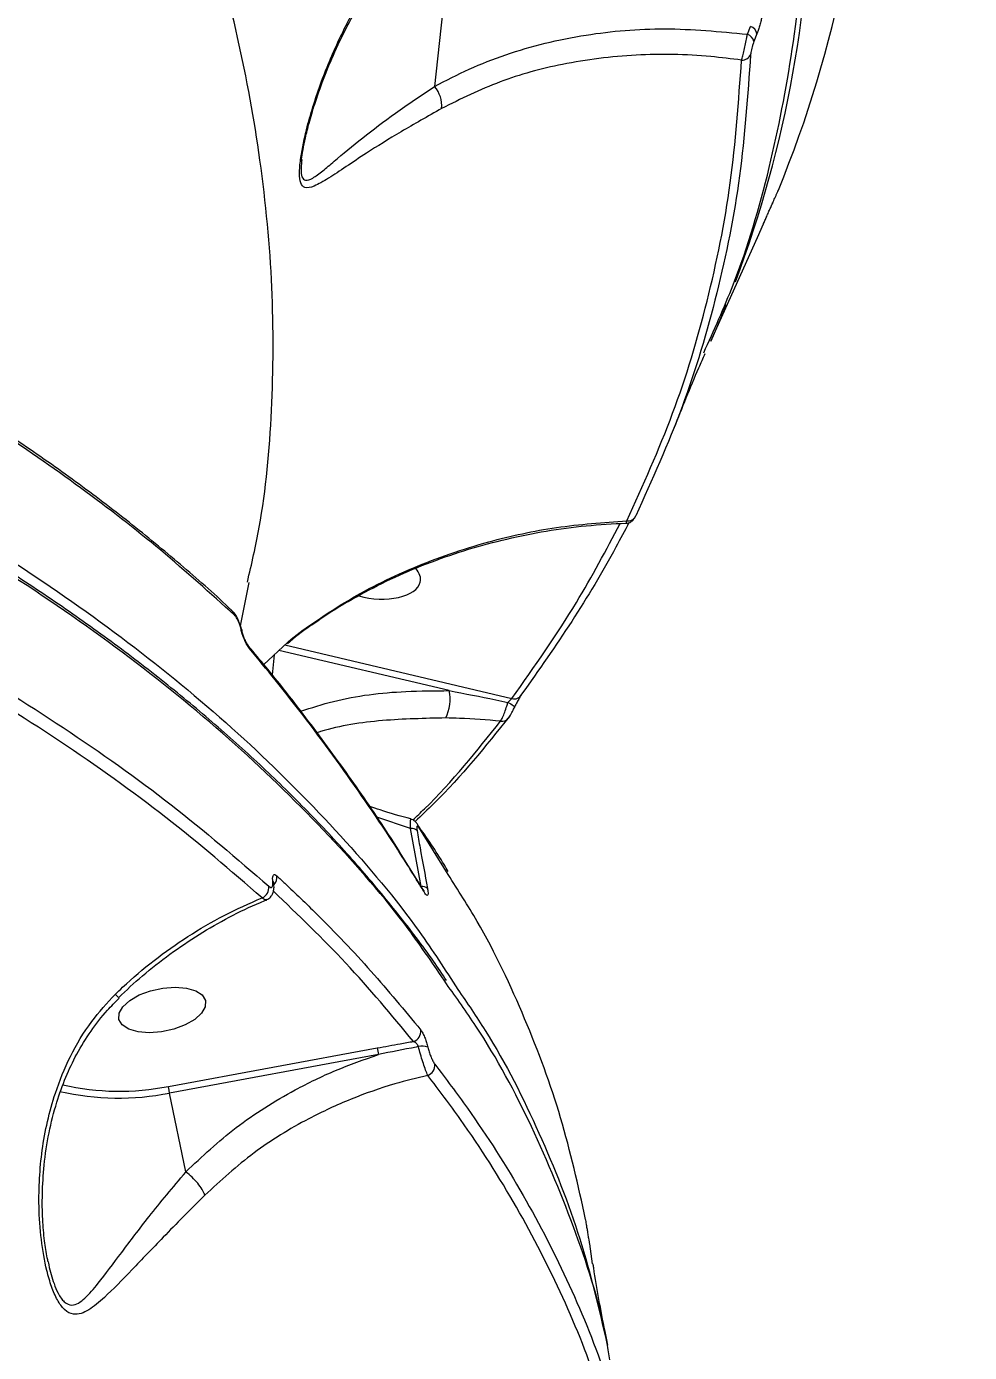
# Model space of a CAD drawing. Header units: millimetres. Extents: x -6523 to 7556, y -5559 to 6101.
# Drawn here: x -1409.2 to -1313.5, y 1012.9 to 1147.5 of the extents above; entities that cross this region are included whole.
import ezdxf

# ---------------------------------------------------------------- set-up
doc = ezdxf.new("R2010")
doc.units = ezdxf.units.MM
for name, color, linetype in [('DIKOM_ОБЪЕКТ', 7, 'Continuous'), ('DIKOM_РАЗМЕР_ЗОНА', 7, 'Continuous'), ('DIKOM_РАЗМЕР_ОБЪЕКТА', 7, 'Continuous')]:
    doc.layers.add(name, color=color, linetype=linetype)
doc.styles.add('style1', font='arial.ttf', dxfattribs={"width": 0.8})
doc.dimstyles.new('1-50', dxfattribs={"dimtxt": 300, "dimasz": 200, "dimexe": 100, "dimexo": 0, "dimgap": 100, "dimtad": 1, "dimtxsty": 'style1', "dimcen": 200, "dimclrd": 7, "dimclre": 7, "dimclrt": 7, "dimadec": 1, "dimazin": 2, "dimtfac": 1, "dimtmove": 0, "dimatfit": 2, "dimfxl": 0, "dimlwd": 25, "dimlwe": 18, "dimarcsym": 0})

# ---------------------------------------------------------------- blocks, each defined once
blk = doc.blocks.new('*D10')
at = {"layer": 'Defpoints', "color": 0, "transparency": 16777216}
for p in [(-1823.23, 4314.24), (3842.01, -3170.82), (6537.88, -3170.82)]:
    blk.add_point(p, dxfattribs=at)
at = {"layer": 'DIKOM_РАЗМЕР_ОБЪЕКТА', "color": 7, "lineweight": 18, "transparency": 16777216}
for p, q in [((-1823.23, 4314.24), (6637.88, 4314.24)), ((3842.01, -3170.82), (6637.88, -3170.82))]:
    blk.add_line(p, q, dxfattribs=at)
at = {"layer": 'DIKOM_РАЗМЕР_ОБЪЕКТА', "color": 7, "lineweight": 25, "transparency": 16777216}
blk.add_line((6537.88, 3914.24), (6537.88, -2770.82), dxfattribs=at)
at = {"layer": 'DIKOM_РАЗМЕР_ОБЪЕКТА', "color": 7, "transparency": 16777216}
for points in [[(6471.22, 3914.24), (6604.55, 3914.24), (6537.88, 4314.24)], [(6471.22, -2770.82), (6604.55, -2770.82), (6537.88, -3170.82)]]:
    blk.add_solid(points, dxfattribs=at)
at = {"layer": 'DIKOM_РАЗМЕР_ОБЪЕКТА', "color": 7, "transparency": 16777216, "insert": (6304.71, 207.11), "char_height": 300, "attachment_point": 5, "rotation": 90, "style": 'style1'}
blk.add_mtext('7500', dxfattribs=at)
blk = doc.blocks.new('*D13')
at = {"layer": 'Defpoints', "color": 0, "transparency": 16777216}
for p in [(-2358.18, 6101.03), (4341.71, -4605.15), (7455.88, -4605.15)]:
    blk.add_point(p, dxfattribs=at)
at = {"layer": 'DIKOM_РАЗМЕР_ЗОНА', "color": 7, "lineweight": 18, "transparency": 16777216}
for p, q in [((-2358.18, 6101.03), (7555.88, 6101.03)), ((4341.71, -4605.15), (7555.88, -4605.15))]:
    blk.add_line(p, q, dxfattribs=at)
at = {"layer": 'DIKOM_РАЗМЕР_ЗОНА', "color": 7, "lineweight": 25, "transparency": 16777216}
blk.add_line((7455.88, 5701.03), (7455.88, -4205.15), dxfattribs=at)
at = {"layer": 'DIKOM_РАЗМЕР_ЗОНА', "color": 7, "transparency": 16777216}
for points in [[(7389.22, 5701.03), (7522.55, 5701.03), (7455.88, 6101.03)], [(7389.22, -4205.15), (7522.55, -4205.15), (7455.88, -4605.15)]]:
    blk.add_solid(points, dxfattribs=at)
at = {"layer": 'DIKOM_РАЗМЕР_ЗОНА', "color": 7, "transparency": 16777216, "insert": (7222.71, 375.61), "char_height": 300, "attachment_point": 5, "rotation": 90, "style": 'style1'}
blk.add_mtext('10700', dxfattribs=at)

msp = doc.modelspace()

# ---------------------------------------------------------------- linework, layer by layer
at = {"layer": 'DIKOM_ОБЪЕКТ', "color": 7, "linetype": 'Continuous', "lineweight": 15}
for p, q in [((-1366.336, 1154.73), (-1367.762, 1141.434)), ((-1336.01, 1146.731), (-1335.693, 1147.519)), ((-1335.03, 1146.768), (-1335.346, 1145.982)), ((-1381.257, 1134.008), (-1381.277, 1133.769)), ((-1333.473, 1129.526), (-1333.436, 1129.607)), ((-1333.47, 1129.531), (-1333.434, 1129.612)), ((-1334.982, 1126.112), (-1334.377, 1127.477)), ((-1339.731, 1115.574), (-1334.982, 1126.112)), ((-1387.474, 1086.696), (-1386.6, 1091.09)), ((-1387.345, 1086.228), (-1387.343, 1086.219)), ((-1385.098, 1082.758), (-1382.703, 1084.982)), ((-1384.052, 1083.729), (-1384.268, 1081.717)), ((-1366.274, 1080.11), (-1383.567, 1084.18)), ((-1382.959, 1084.744), (-1359.911, 1079.321)), ((-1370.204, 1066.122), (-1373.649, 1067.274)), ((-1369.144, 1060.243), (-1370.204, 1066.122)), ((-1366.386, 1061.433), (-1369.38, 1066.257)), ((-1384.099, 1060.571), (-1384.102, 1060.595)), ((-1368.908, 1059.863), (-1369.232, 1060.383)), ((-1394.788, 1039.94), (-1373.586, 1043.845)), ((-1373.47, 1043.176), (-1394.676, 1039.27)), ((-1393.032, 1031.271), (-1394.676, 1039.27)), ((-1351.728, 1021.918), (-1352.012, 1023.952))]:
    msp.add_line(p, q, dxfattribs=at)
at = {"layer": 'DIKOM_ОБЪЕКТ', "color": 7, "linetype": 'Continuous', "lineweight": 15, "flags": 128}
for points in [[(-1338.15, 1119.257), (-1339.036, 1117.148), (-1339.731, 1115.574)], [(-1387.423, 1086.344), (-1387.355, 1086.259), (-1387.345, 1086.228)], [(-1360.327, 1078.923), (-1360.163, 1078.839), (-1360.013, 1078.756), (-1359.882, 1078.676), (-1359.776, 1078.602), (-1359.698, 1078.538), (-1359.651, 1078.486), (-1359.636, 1078.447), (-1359.654, 1078.422)], [(-1384.102, 1060.595), (-1384.128, 1060.681), (-1384.198, 1060.789)], [(-1368.797, 1059.627), (-1368.831, 1059.758), (-1368.888, 1059.873)], [(-1394.105, 1050.019), (-1392.967, 1049.925), (-1392.028, 1049.651), (-1391.364, 1049.219), (-1391.029, 1048.664), (-1391.051, 1048.031), (-1391.426, 1047.371), (-1392.126, 1046.738), (-1393.092, 1046.183), (-1394.248, 1045.751), (-1395.498, 1045.477), (-1396.743, 1045.383), (-1397.881, 1045.477), (-1398.82, 1045.751), (-1399.484, 1046.183), (-1399.819, 1046.738), (-1399.797, 1047.371), (-1399.422, 1048.031), (-1398.722, 1048.664), (-1397.756, 1049.219), (-1396.6, 1049.651), (-1395.35, 1049.925), (-1394.105, 1050.019)]]:
    msp.add_lwpolyline(points, dxfattribs=at)
at = {"layer": 'DIKOM_ОБЪЕКТ', "color": 7, "linetype": 'Continuous', "lineweight": 15}
for centre, radius, start, end in [((-1443.46, 1176.489), 119.619, 337.6087, 359.94416), ((-1449.974, 1164.084), 120.488, 339.35155, 0.27196), ((-1336.297, 1145.808), 0.967, 10.39006, 72.72793), ((-1335.983, 1146.595), 0.969, 10.31876, 72.56045), ((-1336.563, 1145.086), 0.977, 268.06327, 335.27875), ((-1370.079, 1139.467), 3.039, 354.93291, 40.33063), ((-1348.124, 1098.195), 0.852, 261.6228, 336.19453), ((-1388.796, 1087.651), 0.726, 8.79205, 46.4738), ((-1387.176, 1084.344), 0.604, 5.70278, 39.42154), ((-1370.777, 1079.268), 4.581, 335.06856, 10.59017), ((-1359.646, 1080.064), 0.789, 250.34286, 335.55734), ((-1360.909, 1077.82), 0.813, 259.04471, 320.343), ((-1370.114, 1065.282), 0.845, 47.73438, 96.13469), ((-1370.121, 1066.14), 0.75, 8.92678, 34.81949), ((-1384.846, 1061.159), 1.064, 315.69664, 8.57395), ((-1385.72, 1060.109), 1.121, 293.07062, 7.52176), ((-1369.039, 1059.417), 0.832, 48.47421, 97.26041), ((-1370.233, 1045.532), 1.07, 286.76441, 7.16734), ((-1363.895, 1045.179), 9.783, 187.83357, 191.81475), ((-1368.996, 1042.776), 1.266, 64.34556, 108.66909), ((-1368.798, 1042.064), 1.062, 289.00135, 7.18946), ((-1399.855, 1064.687), 25.94, 256.72973, 281.51774), ((-1399.799, 1065.427), 25.975, 257.27951, 281.12358)]:
    msp.add_arc(centre, radius, start, end, dxfattribs=at)
for start_param, end_param in [(3.074287, 3.663027), (1.2659612, 3.074287)]:
    msp.add_ellipse((-1373.836, 1091.785), major_axis=(-4.641, 0.514), ratio=0.5005118, start_param=start_param, end_param=end_param, dxfattribs=at)
for points, knots in [([(-1386.774, 1091.126), (-1386.347, 1092.969), (-1385.044, 1098.585), (-1384.158, 1108.565), (-1384.077, 1120.991), (-1385.276, 1133.65), (-1387.588, 1146.378), (-1390.935, 1159.112), (-1395.387, 1172.201), (-1400.975, 1185.611), (-1407.706, 1199.299), (-1415.382, 1212.878), (-1423.928, 1226.3), (-1433.26, 1239.519), (-1443.57, 1252.829), (-1454.882, 1266.183), (-1467.11, 1279.555), (-1475.963, 1288.333), (-1480.388, 1292.72)], [0, 0, 0, 0, 0.0325425, 0.0991723, 0.1667592, 0.2343464, 0.2978253, 0.361354, 0.4248337, 0.4901631, 0.5555455, 0.6208759, 0.6832067, 0.745583, 0.8079145, 0.8719268, 0.9359873, 1, 1, 1, 1]), ([(-1367.052, 1139.199), (-1368.462, 1138.399), (-1371.282, 1136.797), (-1374.4, 1134.868), (-1376.785, 1133.268), (-1378.572, 1132.07), (-1379.971, 1131.281), (-1380.905, 1131.039), (-1381.385, 1131.518), (-1381.519, 1132.557), (-1381.404, 1133.956), (-1381.139, 1135.493), (-1380.557, 1138.042), (-1379.425, 1141.689), (-1377.556, 1146.167), (-1375.322, 1150.391), (-1372.738, 1154.305), (-1369.688, 1157.948), (-1366.163, 1161.249), (-1363.424, 1162.897), (-1362.056, 1163.721)], [0, 0, 0, 0, 0.08317112, 0.16645058, 0.22354718, 0.28075489, 0.33762424, 0.3840089, 0.41579924, 0.44285406, 0.46984009, 0.49424852, 0.51872669, 0.58942952, 0.66039925, 0.72708247, 0.79394587, 0.86051572, 0.93033194, 1, 1, 1, 1]), ([(-1381.291, 1133.77), (-1381.284, 1133.862), (-1381.258, 1134.215), (-1381.129, 1135.046), (-1380.878, 1136.282), (-1380.483, 1137.844), (-1379.89, 1139.839), (-1379.041, 1142.26), (-1377.885, 1145.04), (-1376.425, 1148.023), (-1374.717, 1150.989), (-1372.757, 1153.871), (-1370.735, 1156.369), (-1368.59, 1158.625), (-1366.377, 1160.51), (-1364.179, 1162.069), (-1362.708, 1162.85), (-1362.071, 1163.189)], [0, 0, 0, 0, 0.0111805, 0.0430567, 0.0801219, 0.1244946, 0.1794115, 0.2530364, 0.334169, 0.4231501, 0.5210591, 0.609909, 0.7038702, 0.7801955, 0.8614977, 0.939987, 1, 1, 1, 1]), ([(-1340.44, 1114.402), (-1339.403, 1116.686), (-1336.661, 1122.727), (-1333.63, 1133.015), (-1331.292, 1145.179), (-1330.222, 1154.822), (-1330.309, 1160.554), (-1330.33, 1161.98)], [0, 0, 0, 0, 0.1569806, 0.4150558, 0.6658485, 0.9168337, 1, 1, 1, 1]), ([(-1334.53, 1148.773), (-1334.536, 1148.672), (-1334.549, 1148.469), (-1334.634, 1148.031), (-1334.756, 1147.561), (-1334.894, 1147.12), (-1334.987, 1146.88), (-1335.03, 1146.768)], [0, 0, 0, 0, 0.2131402, 0.4264765, 0.6305841, 0.8289128, 1, 1, 1, 1]), ([(-1367.762, 1141.434), (-1366.606, 1142.042), (-1364.294, 1143.259), (-1360.527, 1144.712), (-1356.56, 1145.876), (-1351.225, 1146.933), (-1344.374, 1147.539), (-1338.821, 1147.002), (-1336.01, 1146.731)], [0, 0, 0, 0, 0.126405, 0.2528108, 0.3829772, 0.5131439, 0.7535718, 1, 1, 1, 1]), ([(-1336.596, 1144.11), (-1336.558, 1144.247), (-1336.483, 1144.523), (-1336.342, 1145.119), (-1336.201, 1145.765), (-1336.087, 1146.322), (-1336.031, 1146.621), (-1336.01, 1146.731)], [0, 0, 0, 0, 0.21934355, 0.43881005, 0.65603114, 0.87329895, 1, 1, 1, 1]), ([(-1335.346, 1145.982), (-1335.375, 1145.907), (-1335.435, 1145.748), (-1335.525, 1145.461), (-1335.603, 1145.159), (-1335.659, 1144.876), (-1335.67, 1144.744), (-1335.675, 1144.677)], [0, 0, 0, 0, 0.1798208, 0.3800888, 0.5812069, 0.7907089, 1, 1, 1, 1]), ([(-1366.546, 1050.674), (-1366.986, 1051.333), (-1368.521, 1053.628), (-1371.458, 1057.46), (-1375.347, 1062.164), (-1379.542, 1066.756), (-1384.019, 1071.244), (-1388.787, 1075.628), (-1393.844, 1079.908), (-1399.193, 1084.086), (-1404.837, 1088.162), (-1410.77, 1092.134), (-1416.97, 1095.986), (-1423.414, 1099.702), (-1430.084, 1103.272), (-1436.979, 1106.696), (-1444.101, 1109.976), (-1451.45, 1113.114), (-1459.03, 1116.11), (-1466.841, 1118.965), (-1474.887, 1121.681), (-1483.168, 1124.258), (-1491.69, 1126.696), (-1500.45, 1128.995), (-1509.423, 1131.148), (-1518.572, 1133.146), (-1527.866, 1134.981), (-1537.297, 1136.653), (-1546.869, 1138.162), (-1556.584, 1139.51), (-1566.446, 1140.698), (-1576.458, 1141.726), (-1586.622, 1142.594), (-1596.94, 1143.302), (-1607.417, 1143.852), (-1618.057, 1144.238), (-1628.093, 1144.464), (-1634.627, 1144.486), (-1637.523, 1144.495)], [0, 0, 0, 0, 0.0113642, 0.0396369, 0.0678558, 0.0960526, 0.124259, 0.1524966, 0.180796, 0.2091882, 0.2377045, 0.2663758, 0.2951096, 0.32372, 0.3521936, 0.380562, 0.4088574, 0.4371115, 0.4653562, 0.4936194, 0.5219261, 0.5503086, 0.5787986, 0.6074282, 0.6361693, 0.66484, 0.6933507, 0.7217435, 0.7500516, 0.7783069, 0.8065419, 0.8347881, 0.8630674, 0.8914123, 0.9198548, 0.9484271, 0.9771421, 1, 1, 1, 1]), ([(-1366.567, 1050.358), (-1367.825, 1052.225), (-1371.308, 1057.393), (-1378.426, 1065.527), (-1387.825, 1074.745), (-1398.584, 1083.555), (-1410.391, 1091.787), (-1423.2, 1099.419), (-1436.919, 1106.453), (-1451.775, 1113.002), (-1467.763, 1119.023), (-1484.854, 1124.48), (-1501.918, 1129.051), (-1518.756, 1132.831), (-1535.2, 1135.917), (-1552.231, 1138.529), (-1569.809, 1140.651), (-1587.742, 1142.263), (-1605.941, 1143.359), (-1622.411, 1143.922), (-1632.936, 1143.992), (-1637.222, 1144.02)], [0, 0, 0, 0, 0.0324515, 0.0898525, 0.1489207, 0.2080371, 0.2671055, 0.3245063, 0.3819515, 0.4393524, 0.4984207, 0.5575371, 0.6166053, 0.6665644, 0.7165817, 0.7665992, 0.8170904, 0.8675819, 0.9167944, 0.9661184, 1, 1, 1, 1]), ([(-1336.596, 1144.11), (-1337.637, 1144.241), (-1341.231, 1144.693), (-1347.399, 1144.789), (-1354.587, 1143.88), (-1361.261, 1142.067), (-1365.109, 1140.161), (-1367.052, 1139.199)], [0, 0, 0, 0, 0.0953046, 0.3289407, 0.5680087, 0.7817937, 1, 1, 1, 1]), ([(-1348.249, 1097.352), (-1346.615, 1100.952), (-1343.349, 1108.152), (-1339.917, 1119.639), (-1337.489, 1131.575), (-1336.893, 1139.932), (-1336.596, 1144.11)], [0, 0, 0, 0, 0.2484748, 0.4969499, 0.7484747, 1, 1, 1, 1]), ([(-1335.675, 1144.677), (-1335.969, 1140.544), (-1336.556, 1132.276), (-1338.956, 1120.363), (-1342.384, 1108.801), (-1345.691, 1101.501), (-1347.345, 1097.851)], [0, 0, 0, 0, 0.2484769, 0.4969548, 0.7484774, 1, 1, 1, 1]), ([(-1381.277, 1133.769), (-1381.3, 1133.537), (-1381.367, 1132.874), (-1381.251, 1132.133), (-1380.856, 1131.796), (-1380.138, 1132.103), (-1379.156, 1132.829), (-1377.555, 1134.188), (-1375.198, 1136.153), (-1371.833, 1138.718), (-1369.13, 1140.522), (-1367.762, 1141.434)], [0, 0, 0, 0, 0.0280796, 0.0802926, 0.1434011, 0.2279837, 0.3240701, 0.4203318, 0.6194613, 0.8075954, 1, 1, 1, 1]), ([(-1509.873, 1132.445), (-1506.325, 1131.61), (-1496.693, 1129.342), (-1481.637, 1125.112), (-1464.978, 1119.606), (-1449.234, 1113.485), (-1434.464, 1106.792), (-1420.743, 1099.552), (-1408.12, 1091.786), (-1396.644, 1083.493), (-1386.293, 1074.704), (-1377.16, 1065.428), (-1370.143, 1057.123), (-1366.687, 1051.765), (-1365.413, 1049.79)], [0, 0, 0, 0, 0.0520847, 0.1413817, 0.2309602, 0.3206821, 0.4104037, 0.4999823, 0.5892791, 0.678576, 0.7681544, 0.8578763, 0.9475977, 1, 1, 1, 1]), ([(-1333.434, 1129.612), (-1333.399, 1129.69), (-1333.328, 1129.847), (-1333.209, 1130.115), (-1333.09, 1130.387), (-1332.971, 1130.661), (-1332.898, 1130.832), (-1332.865, 1130.911), (-1332.86, 1130.923)], [0, 0, 0, 0, 0.1673152, 0.3344394, 0.5091312, 0.7130414, 0.9577015, 1, 1, 1, 1]), ([(-1334.377, 1127.477), (-1334.37, 1127.494), (-1334.317, 1127.617), (-1334.198, 1127.888), (-1334.007, 1128.324), (-1333.818, 1128.752), (-1333.633, 1129.169), (-1333.525, 1129.411), (-1333.47, 1129.531)], [0, 0, 0, 0, 0.0392037, 0.2872203, 0.4951921, 0.670982, 0.8352997, 1, 1, 1, 1]), ([(-1388.297, 1088.177), (-1388.328, 1088.207), (-1389.89, 1089.732), (-1393.244, 1092.654), (-1398.377, 1096.929), (-1403.823, 1101.074), (-1409.522, 1105.106), (-1415.516, 1109), (-1419.795, 1111.656), (-1422.148, 1112.976), (-1422.335, 1113.081)], [0, 0, 0, 0, 0.0033327, 0.1669671, 0.3307109, 0.4945675, 0.6583857, 0.8221015, 0.9858288, 1, 1, 1, 1]), ([(-1343.424, 1106.792), (-1342.62, 1108.824), (-1341.625, 1111.339), (-1340.501, 1113.852), (-1340.285, 1114.334)], [0, 0, 0, 0, 0.808084, 1, 1, 1, 1]), ([(-1388.078, 1087.762), (-1390.532, 1089.979), (-1395.44, 1094.413), (-1403.649, 1100.744), (-1412.421, 1106.851), (-1418.813, 1110.684), (-1422.009, 1112.6)], [0, 0, 0, 0, 0.249121, 0.4982433, 0.7491213, 1, 1, 1, 1]), ([(-1380.224, 1086.777), (-1379.685, 1087.16), (-1378.115, 1088.277), (-1375.297, 1089.908), (-1371.804, 1091.672), (-1368.137, 1093.203), (-1364.34, 1094.497), (-1360.432, 1095.547), (-1356.441, 1096.34), (-1352.387, 1096.895), (-1349.663, 1097.043), (-1348.302, 1097.117)], [0, 0, 0, 0, 0.0604193, 0.1762587, 0.2928412, 0.4100581, 0.5277713, 0.6451839, 0.7633422, 0.8817915, 1, 1, 1, 1]), ([(-1380.168, 1086.932), (-1379.104, 1087.643), (-1375.906, 1089.779), (-1369.983, 1092.739), (-1362.697, 1095.245), (-1355.374, 1096.837), (-1350.638, 1097.18), (-1348.249, 1097.352)], [0, 0, 0, 0, 0.1161131, 0.3488608, 0.5873481, 0.7918628, 1, 1, 1, 1]), ([(-1359.911, 1079.321), (-1357.638, 1082.545), (-1353.539, 1088.36), (-1350.343, 1094.389), (-1348.919, 1097.075)], [0, 0, 0, 0, 0.5545791, 1, 1, 1, 1]), ([(-1348.028, 1097.17), (-1348.464, 1096.339), (-1350.239, 1092.96), (-1353.735, 1087.111), (-1357.196, 1082.196), (-1358.927, 1079.737)], [0, 0, 0, 0, 0.1400007, 0.5696836, 1, 1, 1, 1]), ([(-1348.302, 1097.124), (-1348.273, 1097.122), (-1348.154, 1097.113), (-1347.964, 1097.177), (-1347.762, 1097.285), (-1347.618, 1097.41), (-1347.524, 1097.525), (-1347.467, 1097.613), (-1347.414, 1097.706), (-1347.38, 1097.772), (-1347.348, 1097.841), (-1347.343, 1097.852)], [0, 0, 0, 0, 0.058252, 0.2387636, 0.3920014, 0.5213, 0.6250492, 0.7026297, 0.7877707, 0.9680659, 1, 1, 1, 1]), ([(-1348.302, 1097.118), (-1348.297, 1097.133), (-1348.289, 1097.156), (-1348.259, 1097.3), (-1348.249, 1097.352)], [0, 0, 0, 0, 0.6344246, 1, 1, 1, 1]), ([(-1430.043, 1090.467), (-1425.724, 1088.228), (-1417.086, 1083.748), (-1405.291, 1076.393), (-1394.305, 1068.618), (-1387.841, 1063.043), (-1384.609, 1060.256)], [0, 0, 0, 0, 0.24859578, 0.49719071, 0.74859518, 1, 1, 1, 1]), ([(-1385.281, 1059.078), (-1388.469, 1061.828), (-1394.845, 1067.329), (-1405.748, 1075.065), (-1417.543, 1082.44), (-1426.258, 1086.96), (-1430.615, 1089.221)], [0, 0, 0, 0, 0.2485953, 0.4971903, 0.7485948, 1, 1, 1, 1]), ([(-1387.546, 1086.905), (-1387.616, 1087.077), (-1387.782, 1087.487), (-1387.978, 1087.876), (-1388.176, 1088.04), (-1388.199, 1088.059)], [0, 0, 0, 0, 0.3878062, 0.926456, 1, 1, 1, 1]), ([(-1387.423, 1086.344), (-1387.432, 1086.387), (-1387.469, 1086.558), (-1387.571, 1086.881), (-1387.732, 1087.256), (-1387.91, 1087.574), (-1388.022, 1087.699), (-1388.078, 1087.762)], [0, 0, 0, 0, 0.079857, 0.3181418, 0.5555795, 0.7773899, 1, 1, 1, 1]), ([(-1387.35, 1086.227), (-1387.389, 1086.419), (-1387.436, 1086.65), (-1387.53, 1086.867), (-1387.546, 1086.905)], [0, 0, 0, 0, 0.8281828, 1, 1, 1, 1]), ([(-1386.575, 1084.404), (-1386.662, 1084.523), (-1386.836, 1084.761), (-1387.092, 1085.283), (-1387.303, 1085.835), (-1387.386, 1086.185), (-1387.423, 1086.344)], [0, 0, 0, 0, 0.2591715, 0.5177556, 0.7812327, 1, 1, 1, 1]), ([(-1386.709, 1084.728), (-1386.727, 1084.75), (-1386.768, 1084.802), (-1386.879, 1084.976), (-1387.027, 1085.261), (-1387.181, 1085.636), (-1387.293, 1085.983), (-1387.328, 1086.158), (-1387.341, 1086.22)], [0, 0, 0, 0, 0.1057206, 0.2479941, 0.4480025, 0.6798482, 0.8854776, 1, 1, 1, 1]), ([(-1382.718, 1084.906), (-1381.979, 1085.522), (-1381.167, 1086.198), (-1380.312, 1086.751), (-1380.235, 1086.8)], [0, 0, 0, 0, 0.9100298, 1, 1, 1, 1]), ([(-1382.703, 1084.982), (-1382.675, 1085.008), (-1381.881, 1085.747), (-1381.009, 1086.35), (-1380.168, 1086.932)], [0, 0, 0, 0, 0.0349362, 1, 1, 1, 1]), ([(-1380.252, 1086.825), (-1380.226, 1086.841), (-1380.189, 1086.864), (-1380.173, 1086.916), (-1380.168, 1086.932)], [0, 0, 0, 0, 0.6867045, 1, 1, 1, 1]), ([(-1369.232, 1060.383), (-1370.125, 1061.842), (-1372.242, 1065.301), (-1375.923, 1070.718), (-1380.24, 1076.628), (-1383.821, 1081.259), (-1386.054, 1083.903), (-1386.651, 1084.61)], [0, 0, 0, 0, 0.1784467, 0.4229551, 0.6670953, 0.9109818, 1, 1, 1, 1]), ([(-1368.797, 1059.627), (-1369.008, 1059.973), (-1370.06, 1061.702), (-1372.904, 1066.19), (-1377.637, 1073.056), (-1382.602, 1079.576), (-1385.699, 1083.34), (-1386.575, 1084.404)], [0, 0, 0, 0, 0.0413733, 0.2068718, 0.5381511, 0.8694301, 1, 1, 1, 1]), ([(-1381.371, 1078.019), (-1380.27, 1078.374), (-1376.891, 1079.466), (-1371.756, 1080.081), (-1367.751, 1080.102), (-1366.274, 1080.11)], [0, 0, 0, 0, 0.2338931, 0.7175604, 1, 1, 1, 1]), ([(-1366.274, 1080.11), (-1364.7, 1079.805), (-1362.718, 1079.421), (-1360.735, 1079.008), (-1360.327, 1078.923)], [0, 0, 0, 0, 0.79394611, 1, 1, 1, 1]), ([(-1358.927, 1079.737), (-1358.989, 1079.647), (-1359.113, 1079.465), (-1359.342, 1079.059), (-1359.527, 1078.697), (-1359.626, 1078.483), (-1359.654, 1078.422)], [0, 0, 0, 0, 0.2927769, 0.5849865, 0.8819832, 1, 1, 1, 1]), ([(-1361.064, 1077.021), (-1360.997, 1077.135), (-1360.864, 1077.362), (-1360.641, 1077.912), (-1360.458, 1078.455), (-1360.362, 1078.798), (-1360.327, 1078.923)], [0, 0, 0, 0, 0.2784111, 0.5566807, 0.8378708, 1, 1, 1, 1]), ([(-1360.327, 1078.923), (-1360.308, 1078.941), (-1360.242, 1079.003), (-1360.131, 1079.109), (-1360.001, 1079.233), (-1359.94, 1079.292), (-1359.911, 1079.321)], [0, 0, 0, 0, 0.1262187, 0.4366459, 0.7262863, 1, 1, 1, 1]), ([(-1360.288, 1077.304), (-1360.263, 1077.333), (-1360.126, 1077.495), (-1359.942, 1077.83), (-1359.726, 1078.239), (-1359.641, 1078.437), (-1359.619, 1078.486)], [0, 0, 0, 0, 0.0987638, 0.5497301, 0.887198, 1, 1, 1, 1]), ([(-1366.623, 1077.337), (-1368.773, 1077.291), (-1373.114, 1077.199), (-1377.484, 1076.548), (-1379.584, 1075.874), (-1379.704, 1075.835)], [0, 0, 0, 0, 0.4805012, 0.9703612, 1, 1, 1, 1]), ([(-1369.97, 1066.993), (-1369.577, 1067.364), (-1366.252, 1070.503), (-1363.495, 1073.966), (-1361.064, 1077.021)], [0, 0, 0, 0, 0.1179585, 1, 1, 1, 1]), ([(-1360.176, 1077.488), (-1362.593, 1074.468), (-1365.544, 1070.781), (-1369.096, 1067.435), (-1369.738, 1066.83)], [0, 0, 0, 0, 0.8191879, 1, 1, 1, 1]), ([(-1361.064, 1077.021), (-1362.46, 1077.133), (-1364.329, 1077.282), (-1366.159, 1077.326), (-1366.623, 1077.337)], [0, 0, 0, 0, 0.7468228, 1, 1, 1, 1]), ([(-1377.424, 953.396), (-1377.914, 956.008), (-1379.044, 962.022), (-1382.171, 971.137), (-1386.602, 980.847), (-1392.288, 990.312), (-1399.191, 999.5), (-1407.165, 1008.201), (-1416.152, 1016.398), (-1426.075, 1024.083), (-1437.105, 1031.391), (-1449.25, 1038.279), (-1462.496, 1044.711), (-1475.626, 1050.163), (-1488.374, 1054.747), (-1500.554, 1058.594), (-1513.265, 1062.093), (-1526.466, 1065.229), (-1540.093, 1067.992), (-1554.162, 1070.375), (-1568.64, 1072.408), (-1578.623, 1073.438), (-1583.615, 1073.953)], [0, 0, 0, 0, 0.0418875, 0.0964457, 0.1509619, 0.2070686, 0.2632212, 0.319328, 0.3737147, 0.4281435, 0.4825302, 0.5385018, 0.5945191, 0.6504907, 0.6939339, 0.7373767, 0.7811665, 0.8249565, 0.868542, 0.9121278, 0.9560639, 1, 1, 1, 1]), ([(-1370.169, 1067.091), (-1371.221, 1067.37), (-1372.64, 1067.748), (-1374.033, 1068.248), (-1374.394, 1068.378)], [0, 0, 0, 0, 0.7409674, 1, 1, 1, 1]), ([(-1370.204, 1066.122), (-1370.205, 1066.297), (-1370.208, 1066.647), (-1370.198, 1066.962), (-1370.187, 1067.1), (-1370.179, 1067.067), (-1370.177, 1067.061)], [0, 0, 0, 0, 0.3128571, 0.6258828, 0.9366388, 1, 1, 1, 1]), ([(-1369.519, 1066.563), (-1369.576, 1066.647), (-1369.681, 1066.803), (-1369.924, 1066.992), (-1370.102, 1067.043), (-1370.177, 1067.064)], [0, 0, 0, 0, 0.4063539, 0.7527084, 1, 1, 1, 1]), ([(-1369.38, 1066.257), (-1369.385, 1066.264), (-1369.422, 1066.316), (-1369.482, 1066.378), (-1369.543, 1066.381), (-1369.576, 1066.301), (-1369.58, 1066.141), (-1369.557, 1065.985), (-1369.546, 1065.907)], [0, 0, 0, 0, 0.0353991, 0.2572902, 0.4481653, 0.6281121, 0.814332, 1, 1, 1, 1]), ([(-1366.373, 1061.748), (-1366.513, 1061.984), (-1367.455, 1063.582), (-1368.539, 1065.136), (-1369.462, 1066.459)], [0, 0, 0, 0, 0.1481777, 1, 1, 1, 1]), ([(-1369.546, 1065.907), (-1369.445, 1065.321), (-1369.108, 1063.366), (-1368.743, 1061.41), (-1368.487, 1060.04)], [0, 0, 0, 0, 0.29963333, 1, 1, 1, 1]), ([(-1384.844, 1058.887), (-1384.827, 1058.891), (-1384.664, 1058.926), (-1384.428, 1059.14), (-1384.202, 1059.465), (-1384.087, 1059.855), (-1384.053, 1060.212), (-1384.101, 1060.489), (-1384.119, 1060.592)], [0, 0, 0, 0, 0.024156, 0.2335778, 0.4135347, 0.598067, 0.8499512, 1, 1, 1, 1]), ([(-1384.609, 1060.256), (-1384.541, 1060.206), (-1384.404, 1060.106), (-1384.258, 1060.158), (-1384.178, 1060.356), (-1384.176, 1060.604), (-1384.195, 1060.763), (-1384.198, 1060.789)], [0, 0, 0, 0, 0.2378169, 0.475546, 0.7135087, 0.951531, 1, 1, 1, 1]), ([(-1384.198, 1060.789), (-1384.201, 1060.816), (-1384.22, 1060.974), (-1384.217, 1061.22), (-1384.139, 1061.418), (-1383.995, 1061.469), (-1383.861, 1061.368), (-1383.793, 1061.318)], [0, 0, 0, 0, 0.0479539, 0.2856324, 0.5236439, 0.7617514, 1, 1, 1, 1]), ([(-1384.097, 1060.572), (-1384.101, 1060.599), (-1384.111, 1060.669), (-1384.108, 1060.719), (-1384.109, 1060.713), (-1384.109, 1060.711)], [0, 0, 0, 0, 0.3116952, 0.8144132, 1, 1, 1, 1]), ([(-1383.793, 1061.318), (-1383.518, 1061.063), (-1382.144, 1059.789), (-1378.851, 1056.605), (-1374.132, 1051.682), (-1370.825, 1047.672), (-1369.171, 1045.665)], [0, 0, 0, 0, 0.0507687, 0.2538527, 0.6266994, 1, 1, 1, 1]), ([(-1352.43, 1026.443), (-1353.195, 1029.899), (-1354.724, 1036.81), (-1358.501, 1046.882), (-1362.338, 1055.115), (-1365.378, 1059.86), (-1366.386, 1061.433)], [0, 0, 0, 0, 0.2847076, 0.5694152, 0.8572912, 1, 1, 1, 1]), ([(-1369.924, 1044.507), (-1372.141, 1047.182), (-1376.47, 1052.408), (-1381.619, 1057.339), (-1384.131, 1059.745)], [0, 0, 0, 0, 0.5120804, 1, 1, 1, 1]), ([(-1368.841, 1059.801), (-1368.84, 1059.8), (-1368.837, 1059.796), (-1368.857, 1059.82), (-1368.879, 1059.86), (-1368.885, 1059.871)], [0, 0, 0, 0, 0.1900228, 0.7894209, 1, 1, 1, 1]), ([(-1368.487, 1060.04), (-1368.468, 1059.923), (-1368.428, 1059.688), (-1368.427, 1059.447), (-1368.471, 1059.323), (-1368.56, 1059.322), (-1368.674, 1059.434), (-1368.761, 1059.571), (-1368.797, 1059.627)], [0, 0, 0, 0, 0.164349, 0.3291354, 0.4897646, 0.6615949, 0.8613675, 1, 1, 1, 1]), ([(-1400.184, 1049.295), (-1399.938, 1049.53), (-1398.685, 1050.731), (-1396.279, 1052.772), (-1392.828, 1055.216), (-1389.156, 1057.376), (-1386.578, 1058.508), (-1385.281, 1059.078)], [0, 0, 0, 0, 0.0563929, 0.288292, 0.5227699, 0.7600054, 1, 1, 1, 1]), ([(-1399.867, 1048.943), (-1399.068, 1049.694), (-1397.401, 1051.262), (-1394.655, 1053.402), (-1391.707, 1055.403), (-1388.631, 1057.139), (-1386.328, 1058.29), (-1385.041, 1058.774), (-1384.831, 1058.853)], [0, 0, 0, 0, 0.1798665, 0.3752995, 0.57119, 0.7669073, 0.9620165, 1, 1, 1, 1]), ([(-1384.853, 1058.911), (-1384.891, 1058.891), (-1384.996, 1058.833), (-1385.17, 1058.983), (-1385.281, 1059.078)], [0, 0, 0, 0, 0.3624283, 1, 1, 1, 1]), ([(-1349.966, 1012.182), (-1350.052, 1012.734), (-1350.731, 1017.109), (-1353.269, 1025.049), (-1357.696, 1035.81), (-1362.189, 1044.249), (-1365.548, 1048.936), (-1366.567, 1050.358)], [0, 0, 0, 0, 0.0407733, 0.3234836, 0.605965, 0.8804735, 1, 1, 1, 1]), ([(-1365.413, 1049.79), (-1364.459, 1048.404), (-1361.215, 1043.688), (-1357.019, 1035.245), (-1352.768, 1024.609), (-1351.072, 1017.288), (-1350.234, 1013.67)], [0, 0, 0, 0, 0.122691, 0.4173941, 0.7120927, 1, 1, 1, 1]), ([(-1391.092, 1028.904), (-1391.827, 1028.171), (-1393.308, 1026.694), (-1395.835, 1024.111), (-1398.587, 1021.231), (-1400.996, 1018.736), (-1402.63, 1017.369), (-1403.665, 1016.852), (-1404.491, 1016.743), (-1405.327, 1017.15), (-1406.085, 1018.194), (-1406.687, 1019.599), (-1407.279, 1021.642), (-1407.755, 1024.392), (-1408.036, 1028.492), (-1407.76, 1033.524), (-1406.61, 1038.67), (-1404.815, 1043.041), (-1402.797, 1046.471), (-1401.017, 1048.394), (-1400.184, 1049.295)], [0, 0, 0, 0, 0.0515653, 0.1038945, 0.1938059, 0.2863976, 0.3436966, 0.3727599, 0.4024671, 0.4366784, 0.4671092, 0.496462, 0.5269708, 0.5803763, 0.6349473, 0.7251672, 0.8181224, 0.8802037, 0.9438897, 1, 1, 1, 1]), ([(-1407.01, 1022.146), (-1407.041, 1022.278), (-1407.198, 1022.944), (-1407.405, 1024.382), (-1407.594, 1026.536), (-1407.622, 1029.121), (-1407.443, 1032.059), (-1406.977, 1035.189), (-1406.222, 1038.181), (-1405.274, 1040.854), (-1404.117, 1043.276), (-1402.7, 1045.548), (-1401.252, 1047.453), (-1400.206, 1048.482), (-1399.801, 1048.881)], [0, 0, 0, 0, 0.01594862, 0.08019242, 0.1594817, 0.24887842, 0.35187978, 0.46721864, 0.57723293, 0.66993792, 0.75819772, 0.85149503, 0.9424198, 1, 1, 1, 1]), ([(-1400.184, 1049.295), (-1400.166, 1049.276), (-1400.088, 1049.193), (-1399.953, 1049.047), (-1399.856, 1048.939), (-1399.89, 1048.969), (-1399.891, 1048.97)], [0, 0, 0, 0, 0.0939263, 0.4162452, 0.9825106, 1, 1, 1, 1]), ([(-1373.586, 1043.845), (-1372.806, 1043.987), (-1371.586, 1044.209), (-1370.365, 1044.428), (-1369.924, 1044.507)], [0, 0, 0, 0, 0.6388964, 1, 1, 1, 1]), ([(-1369.401, 1043.975), (-1369.418, 1044.02), (-1369.437, 1044.071), (-1369.496, 1044.172), (-1369.579, 1044.28), (-1369.719, 1044.404), (-1369.838, 1044.474), (-1369.907, 1044.5), (-1369.924, 1044.507)], [0, 0, 0, 0, 0.17270678, 0.19940605, 0.41347824, 0.65054729, 0.91184587, 1, 1, 1, 1]), ([(-1369.171, 1045.665), (-1369.151, 1045.64), (-1369.074, 1045.537), (-1368.926, 1045.278), (-1368.739, 1044.857), (-1368.568, 1044.382), (-1368.488, 1044.072), (-1368.448, 1043.917)], [0, 0, 0, 0, 0.0795921, 0.3194753, 0.5497973, 0.7748664, 1, 1, 1, 1]), ([(-1393.032, 1031.271), (-1391.38, 1032.817), (-1388.033, 1035.949), (-1382.747, 1039.244), (-1377.841, 1041.64), (-1374.932, 1042.662), (-1373.47, 1043.176)], [0, 0, 0, 0, 0.3001442, 0.6082189, 0.8030969, 1, 1, 1, 1]), ([(-1369.401, 1043.975), (-1369.484, 1043.96), (-1370.842, 1043.703), (-1372.197, 1043.431), (-1373.47, 1043.176)], [0, 0, 0, 0, 0.0607919, 1, 1, 1, 1]), ([(-1368.452, 1041.059), (-1368.473, 1041.103), (-1368.556, 1041.281), (-1368.728, 1041.719), (-1368.966, 1042.424), (-1369.205, 1043.212), (-1369.336, 1043.721), (-1369.401, 1043.975)], [0, 0, 0, 0, 0.0780849, 0.3139877, 0.5432162, 0.7710867, 1, 1, 1, 1]), ([(-1368.448, 1043.917), (-1368.409, 1043.764), (-1368.329, 1043.458), (-1368.162, 1042.989), (-1367.98, 1042.575), (-1367.837, 1042.322), (-1367.763, 1042.222), (-1367.744, 1042.197)], [0, 0, 0, 0, 0.2263459, 0.4527124, 0.6823836, 0.9207688, 1, 1, 1, 1]), ([(-1367.744, 1042.197), (-1366.624, 1040.71), (-1363.348, 1036.363), (-1358.629, 1028.927), (-1353.925, 1019.78), (-1350.13, 1010.356), (-1348.435, 1003.859), (-1347.587, 1000.61)], [0, 0, 0, 0, 0.114455, 0.3347658, 0.5550754, 0.7775376, 1, 1, 1, 1]), ([(-1368.452, 1041.059), (-1369.576, 1040.786), (-1372.235, 1040.14), (-1376.309, 1038.698), (-1381.159, 1036.445), (-1386.296, 1033.307), (-1389.48, 1030.384), (-1391.092, 1028.904)], [0, 0, 0, 0, 0.1301677, 0.3081382, 0.4882731, 0.7408514, 1, 1, 1, 1]), ([(-1348.335, 999.566), (-1349.172, 1002.776), (-1350.846, 1009.197), (-1354.606, 1018.573), (-1359.302, 1027.733), (-1364.044, 1035.211), (-1367.334, 1039.576), (-1368.452, 1041.059)], [0, 0, 0, 0, 0.2203106, 0.440622, 0.6630834, 0.8855459, 1, 1, 1, 1]), ([(-1394.676, 1039.27), (-1394.686, 1039.32), (-1394.706, 1039.422), (-1394.737, 1039.592), (-1394.763, 1039.751), (-1394.778, 1039.859), (-1394.785, 1039.916), (-1394.787, 1039.934), (-1394.788, 1039.94)], [0, 0, 0, 0, 0.2145884, 0.4292346, 0.6439015, 0.8586325, 0.9551589, 1, 1, 1, 1]), ([(-1407, 1022.146), (-1406.983, 1022.039), (-1406.857, 1021.234), (-1406.508, 1020.131), (-1405.975, 1018.825), (-1405.352, 1017.934), (-1404.627, 1017.661), (-1403.929, 1017.909), (-1403.051, 1018.608), (-1401.667, 1020.238), (-1399.598, 1023.016), (-1397.232, 1026.159), (-1394.991, 1028.925), (-1393.695, 1030.467), (-1393.022, 1031.248), (-1393.02, 1031.25)], [0, 0, 0, 0, 0.0104209, 0.0781286, 0.1180139, 0.1704123, 0.2296742, 0.2829051, 0.3363793, 0.4446063, 0.6214078, 0.7982709, 0.8990073, 0.9996941, 1, 1, 1, 1]), ([(-1393.02, 1031.25), (-1393.023, 1031.253), (-1393.029, 1031.258), (-1393.031, 1031.266), (-1393.032, 1031.271)], [0, 0, 0, 0, 0.4145628, 1, 1, 1, 1]), ([(-1391.092, 1028.904), (-1391.098, 1028.922), (-1391.158, 1029.098), (-1391.355, 1029.49), (-1391.803, 1030.107), (-1392.384, 1030.736), (-1392.808, 1031.079), (-1393.02, 1031.25)], [0, 0, 0, 0, 0.0262146, 0.2631006, 0.5087317, 0.7543661, 1, 1, 1, 1]), ([(-1352.255, 1025.408), (-1352.267, 1025.482), (-1352.298, 1025.671), (-1352.346, 1025.964), (-1352.395, 1026.255), (-1352.418, 1026.38), (-1352.43, 1026.443)], [0, 0, 0, 0, 0.1835729, 0.4626472, 0.7309627, 1, 1, 1, 1]), ([(-1352.012, 1023.952), (-1352.03, 1024.054), (-1352.065, 1024.259), (-1352.141, 1024.709), (-1352.207, 1025.108), (-1352.245, 1025.341), (-1352.255, 1025.408)], [0, 0, 0, 0, 0.2927268, 0.5849492, 0.8819648, 1, 1, 1, 1]), ([(-1350.182, 1013.682), (-1350.276, 1014.148), (-1350.81, 1016.793), (-1351.329, 1019.556), (-1351.647, 1021.788), (-1351.667, 1021.927)], [0, 0, 0, 0, 0.1673253, 0.9484176, 1, 1, 1, 1])]:
    msp.add_open_spline(points, degree=3, knots=knots, dxfattribs=at)

# ---------------------------------------------------------------- dimensions: what is measured, and where the dimension line sits
at = {"layer": 'DIKOM_РАЗМЕР_ЗОНА'}
dim = msp.add_linear_dim(base=(7455.882, -4605.145), p1=(-2358.182, 6101.03), p2=(4341.706, -4605.145), angle=90, text='10700', dimstyle='1-50', override={"dimasz": 400, "dimgap": 80}, dxfattribs=at)
dim.commit()
dim.dimension.update_dxf_attribs({"geometry": '*D13', "text_midpoint": (7455.882, 375.606), "dimtype": 160})
at = {"layer": 'DIKOM_РАЗМЕР_ОБЪЕКТА'}
dim = msp.add_linear_dim(base=(6537.882, -3170.823), p1=(-1823.231, 4314.242), p2=(3842.008, -3170.823), angle=90, text='7500', dimstyle='1-50', override={"dimasz": 400, "dimgap": 80}, dxfattribs=at)
dim.commit()
dim.dimension.update_dxf_attribs({"geometry": '*D10', "text_midpoint": (6537.882, 207.106), "dimtype": 160})

doc.saveas('drawing.dxf')
